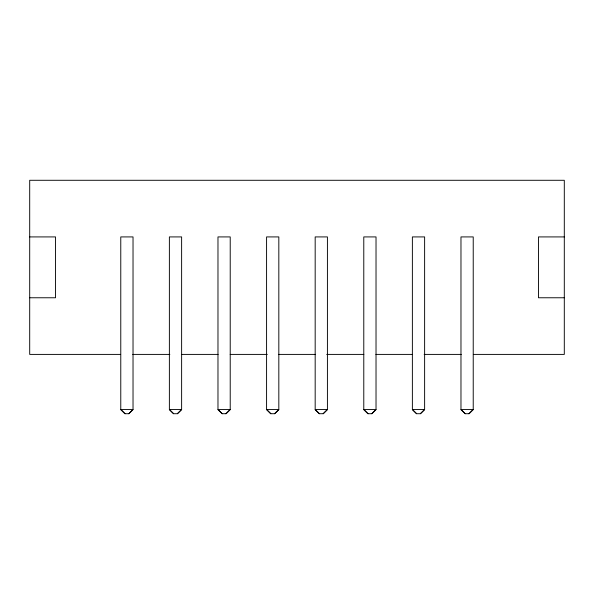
<?xml version="1.0" encoding="UTF-8"?>
<svg xmlns="http://www.w3.org/2000/svg" width="594" height="594" viewBox="0 0 594 594"><rect width="100%" height="100%" fill="white"/><g stroke="black" fill="none" stroke-linecap="round" stroke-linejoin="round"><path stroke-width="0.89" d="M128.846 413.714L133.026 409.541L133.026 236.917L120.775 236.917L120.775 409.541L124.955 413.714L128.846 413.714L133.026 409.541L120.775 409.541L125.022 413.714M371.844 413.714L376.024 409.541L376.024 236.917L363.78 236.917L363.78 409.541L367.953 413.714L371.844 413.714L376.024 409.541L363.78 409.541L368.02 413.714M177.383 413.714L181.623 409.541L181.623 236.917L169.379 236.917L169.379 409.541L173.552 413.714L177.443 413.714L181.623 409.541L169.379 409.541L173.619 413.714M225.98 413.714L230.22 409.541L230.22 236.917L217.976 236.917L217.976 409.541L222.156 413.714L226.047 413.714L230.22 409.541L217.976 409.541L222.215 413.714M274.584 413.714L278.824 409.541L278.824 236.917L266.58 236.917L266.58 409.541L270.753 413.714L274.643 413.714L278.824 409.541L266.58 409.541L270.819 413.714M323.181 413.714L327.42 409.541L327.42 236.917L315.176 236.917L315.176 409.541L319.357 413.714L323.247 413.714L327.42 409.541L315.176 409.541L319.416 413.714M420.381 413.714L424.621 409.541L424.621 236.917L412.377 236.917L412.377 409.541L416.557 413.714L420.448 413.714L424.621 409.541L412.377 409.541L416.617 413.714M468.978 413.714L473.225 409.541L473.225 236.917L460.974 236.917L460.974 409.541L465.154 413.714L469.045 413.714L473.225 409.541L460.974 409.541L465.221 413.714M29.7 236.917L55.532 236.917L55.532 297.765L29.7 297.765M564.3 236.917L538.468 236.917L538.468 297.765L564.3 297.765M120.656 354.403L29.7 354.403L29.7 180.286L564.3 180.286L564.3 354.403L473.344 354.403M132.722 354.403L169.847 354.403M181.913 354.403L218.109 354.403M230.175 354.403L267.3 354.403M278.438 354.403L315.562 354.403M326.7 354.403L363.825 354.403M375.891 354.403L412.088 354.403M424.153 354.403L461.278 354.403"/></g></svg>
